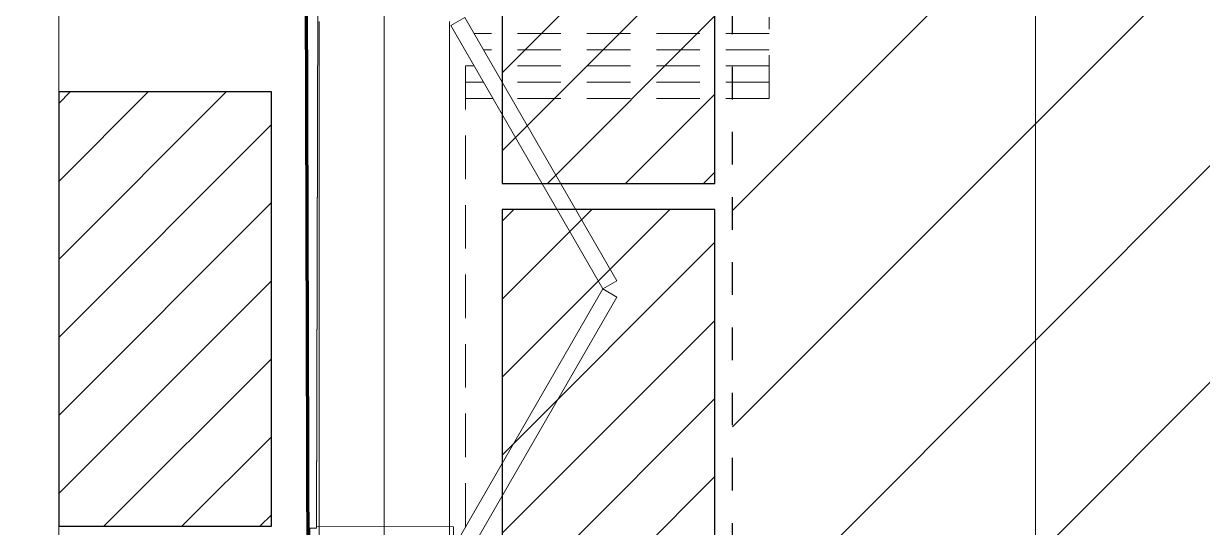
# Model space of a CAD drawing. Header units: millimetres. Extents: x -249154 to 415037, y -45458 to 354837.
# Drawn here: x 12413 to 17844, y 22195 to 24514 of the extents above; entities that cross this region are included whole.
import ezdxf

# ---------------------------------------------------------------- set-up
doc = ezdxf.new("R2010")
doc.units = ezdxf.units.MM
doc.linetypes.add('200_ШТРИХ__ш1_п0_6_', pattern=[320, 200, -120])
doc.linetypes.add('Штрих короткий', pattern=[600, 300, -300])
for name, color, linetype, lineweight in [('0) строит. леса', 20, 'Continuous', 30), ('3.4) Шп. баз 4 в 525 поз 4838м2', 160, 'Continuous', 140), ('3.4) Шп. фин 4 в 529 поз 11227м2', 6, 'Continuous', 140), ('4) демонтаж НЗ №2', 1, 'Continuous', 35), ('A-AREA-BNDY', 7, 'Continuous', 5), ('A-FLOR', 7, 'Continuous', 9), ('Оси', 7, 'Continuous', 9)]:
    doc.layers.add(name, color=color, linetype=linetype, lineweight=lineweight)
for name, color, linetype, lineweight, true_color in [('A-DOOR-1', 7, 'Continuous', 5, 0xc0c0c0), ('A-DOOR-3', 7, '200_ШТРИХ__ш1_п0_6_', 5, 0xc0c0c0), ('A-DOOR-FRAM-1', 7, 'Continuous', 5, 0xc0c0c0)]:
    doc.layers.add(name, color=color, linetype=linetype, lineweight=lineweight, true_color=true_color)

# ---------------------------------------------------------------- blocks, each defined once
blk = doc.blocks.new('DOR__перегородка__Прямоугольная - ТП-2_ Вн_ДПГ_9480х4200h_2-23998078-Объем проектирования 1 этажа')
at = {"layer": 'A-DOOR-3'}
for p, q in [((7032, 0), (9460, 0)), ((7135, -75), (9323.2, -75)), ((9105.2, -200.9), (9105.2, -75)), ((9180.2, -157.6), (9180.2, -75)), ((9255.2, -114.3), (9255.2, -75)), ((9330.2, -1474.2), (9330.2, -157.6)), ((9405.2, -1474.2), (9405.2, -114.3)), ((9255.2, -1474.2), (9255.2, -200.9)), ((9180.2, -1474.2), (9180.2, -244.2)), ((9105.2, -1474.2), (9105.2, -287.5)), ((9105.2, -1474.2), (9480, -1474.2))]:
    blk.add_line(p, q, dxfattribs=at)
at = {"layer": 'A-DOOR-FRAM-1'}
for p, q in [((8229.1, -706.9), (7016.7, -6.7)), ((9441.4, -6.7), (8229.1, -706.9)), ((9478.9, -71.7), (9441.4, -6.7)), ((6979.2, -71.7), (8191.6, -771.8)), ((8266.6, -771.8), (9478.9, -71.7)), ((8191.6, -771.8), (8229.1, -706.9)), ((8229.1, -706.9), (8266.6, -771.8))]:
    blk.add_line(p, q, dxfattribs=at)

msp = doc.modelspace()

# ---------------------------------------------------------------- hatches: boundary and pattern name
at = {"layer": '0) строит. леса'}
h = msp.add_hatch(dxfattribs=at)
h.set_pattern_fill('ANSI31', color=256, scale=80)
h.set_pattern_definition([(45, (18817.83, 169657.03), (-179.60512, 179.60512), [])])
h.paths.add_polyline_path([(14618.1, 25777.9), (14618.1, 23777.9), (15598.1, 23777.9), (15598.1, 25777.9)])
at = {"layer": '0) строит. леса', "linetype": 'Штрих короткий', "ltscale": 0.5}
h = msp.add_hatch(dxfattribs=at)
h.set_pattern_fill('ANSI31', color=256, scale=222)
h.paths.add_polyline_path([(15679.9, 25037.1), (27261.3, 25037.1), (27261.3, 16365.4), (15679.9, 16365.4)])
at = {"layer": '0) строит. леса'}
h = msp.add_hatch(dxfattribs=at)
h.set_pattern_fill('ANSI31', color=256, scale=80)
h.set_pattern_definition([(45, (16774.4, 168079.52), (-179.60512, 179.60512), [])])
h.paths.add_polyline_path([(12574.7, 24200.4), (12574.7, 22200.4), (13554.7, 22200.4), (13554.7, 24200.4)])
h = msp.add_hatch(dxfattribs=at)
h.set_pattern_fill('ANSI31', color=256, scale=80)
h.set_pattern_definition([(45, (18817.83, 167537.63), (-179.60512, 179.60512), [])])
h.paths.add_polyline_path([(14618.1, 23658.5), (14618.1, 21658.5), (15598.1, 21658.5), (15598.1, 23658.5)])

# ---------------------------------------------------------------- linework, layer by layer
for points in [[(14618.1, 25777.9), (14618.1, 23777.9), (15598.1, 23777.9), (15598.1, 25777.9)], [(12574.7, 24200.4), (12574.7, 22200.4), (13554.7, 22200.4), (13554.7, 24200.4)], [(14618.1, 23658.5), (14618.1, 21658.5), (15598.1, 21658.5), (15598.1, 23658.5)]]:
    msp.add_lwpolyline(points, close=True, dxfattribs=at)
at = {"layer": '0) строит. леса', "linetype": 'Штрих короткий', "ltscale": 0.5}
msp.add_lwpolyline([(15679.9, 25037.1), (27261.3, 25037.1), (27261.3, 16365.4), (15679.9, 16365.4)], close=True, dxfattribs=at)
at = {"layer": '3.4) Шп. баз 4 в 525 поз 4838м2'}
msp.add_lwpolyline([(13743.7, 10742.9), (13743.7, 10742.9), (13743.7, 15083.9), (13715.4, 25194.4)], dxfattribs=at)
at = {"layer": '3.4) Шп. фин 4 в 529 поз 11227м2'}
msp.add_lwpolyline([(13743.7, 10742.9), (13743.7, 10742.9), (13743.7, 15083.9), (13715.4, 25194.4)], dxfattribs=at)
at = {"layer": '4) демонтаж НЗ №2'}
msp.add_lwpolyline([(13743.7, 10742.9), (13743.7, 10742.9), (13743.7, 15083.9), (13715.4, 25194.4)], dxfattribs=at)
at = {"layer": 'A-AREA-BNDY', "flags": 128}
for points in [[(13746.7, 15192.7), (13752.8, 17792.7), (13721.8, 17792.8), (13723.3, 18441.8), (13754.3, 18441.7), (13754.3, 18451.7), (13761.6, 21541.7), (13730.6, 21541.8), (13732.1, 22191.8), (13763.1, 22191.7), (13763.1, 22193.7), (13768.8, 24626.7), (13747.8, 24626.8), (13753.7, 27117.3), (13524.9, 27117.8), (9795.7, 27126.6)], [(21942.9, 26797), (20284.9, 26800.9), (20284.1, 26428.1), (18804.3, 26431.6), (18803.8, 26224.4), (18141.8, 26226), (18142.3, 26431), (14844.1, 26438.7), (14839.8, 24623.7), (13768.8, 24626.2), (13763.1, 22199.2), (14394.1, 22197.7), (14392.6, 21534.7), (13761.6, 21536.2), (13754.3, 18457.2), (14385.3, 18455.8), (14383.8, 17786.8), (13752.8, 17788.2), (13746.7, 15198.2), (20267.7, 15182.9), (20260.4, 12072.9), (22598.4, 12067.5)]]:
    msp.add_lwpolyline(points, dxfattribs=at)
at = {"layer": 'A-FLOR'}
for p, q in [((13774.7, 22095.8), (13774.7, 24523.9)), ((14374.7, 24523.9), (14374.7, 22095.9))]:
    msp.add_line(p, q, dxfattribs=at)
at = {"layer": 'Оси'}
for points in [[(12574.7, -2042.3), (12574.7, 2957.7), (12574.7, 22262), (12574.7, 27262)], [(14074.7, -2042.3), (14074.7, 2957.7), (14074.7, 22262), (14074.7, 27262)], [(17074.7, -2042.3), (17074.7, 2957.7), (17074.7, 22262), (17074.7, 27262)]]:
    msp.add_lwpolyline(points, dxfattribs=at)

# ---------------------------------------------------------------- block references
at = {"layer": 'A-DOOR-1', "rotation": 90.00000000000044}
msp.add_blockref('DOR__перегородка__Прямоугольная - ТП-2_ Вн_ДПГ_9480х4200h_2-23998078-Объем проектирования 1 этажа', (14374.7, 15063.9), dxfattribs=at)

doc.saveas('drawing.dxf')
